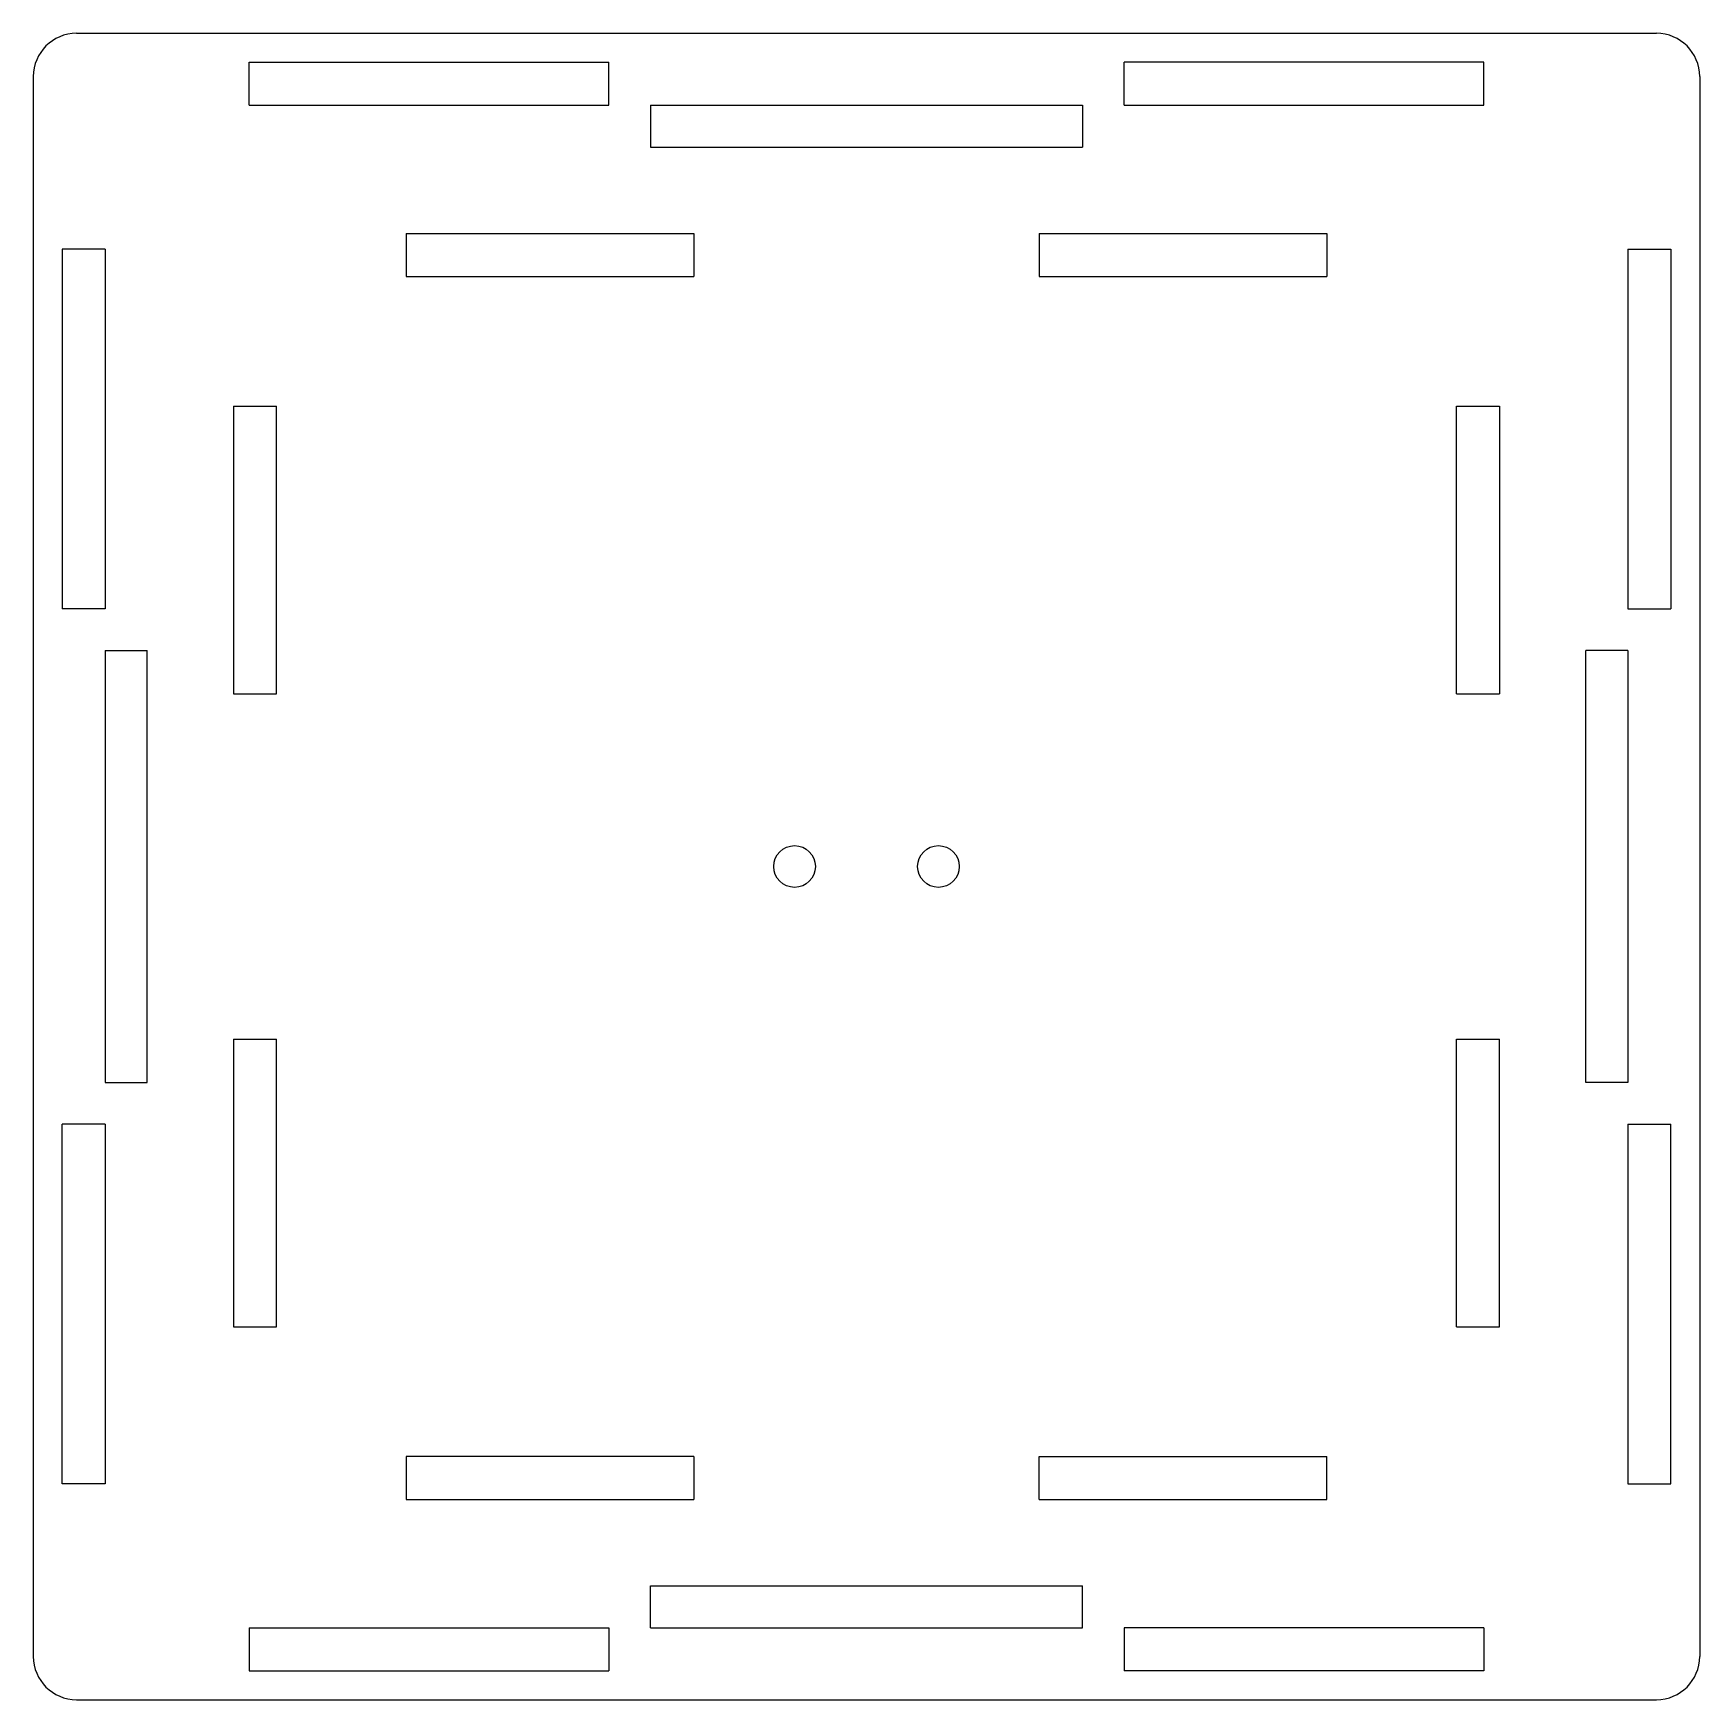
# Model space of a CAD drawing. Header units: millimetres. Extents: x -8 to 108, y -8 to 108.
import ezdxf

# ---------------------------------------------------------------- set-up
doc = ezdxf.new("R2010")
doc.units = ezdxf.units.MM

msp = doc.modelspace()

# ---------------------------------------------------------------- linework, layer by layer
at = {"color": 7, "linetype": 'Continuous', "lineweight": 25}
for p, q in [((-4.9, 107.9), (104.9, 107.9)), ((7.1, 102.9), (7.1, 105.9)), ((7.1, 105.9), (32.1, 105.9)), ((32.1, 102.9), (32.1, 105.9)), ((67.9, 102.9), (67.9, 105.9)), ((92.9, 105.9), (67.9, 105.9)), ((92.9, 102.9), (92.9, 105.9)), ((-7.9, 104.9), (-7.9, -4.9)), ((107.9, 104.9), (107.9, -4.9)), ((7.1, 102.9), (32.1, 102.9)), ((35, 102.9), (65, 102.9)), ((35, 102.9), (35, 100)), ((65, 102.9), (65, 100)), ((67.9, 102.9), (92.9, 102.9)), ((35, 100), (65, 100)), ((18, 94), (38, 94)), ((18, 94), (18, 91)), ((38, 94), (38, 91)), ((62, 94), (82, 94)), ((62, 94), (62, 91)), ((82, 94), (82, 91)), ((-5.9, 92.9), (-5.9, 67.9)), ((-2.9, 92.9), (-5.9, 92.9)), ((-2.9, 92.9), (-2.9, 67.9)), ((102.9, 92.9), (105.9, 92.9)), ((102.9, 92.9), (102.9, 67.9)), ((105.9, 92.9), (105.9, 67.9)), ((18, 91), (38, 91)), ((62, 91), (82, 91)), ((6, 82), (6, 62)), ((6, 82), (9, 82)), ((9, 62), (9, 82)), ((91, 62), (91, 82)), ((91, 82), (94, 82)), ((94, 82), (94, 62)), ((-2.9, 67.9), (-5.9, 67.9)), ((102.9, 67.9), (105.9, 67.9)), ((-2.9, 65), (-2.9, 35)), ((-2.9, 65), (0, 65)), ((0, 35), (0, 65)), ((102.9, 65), (100, 65)), ((100, 35), (100, 65)), ((102.9, 65), (102.9, 35)), ((6, 62), (9, 62)), ((91, 62), (94, 62)), ((6, 38), (6, 18)), ((6, 38), (9, 38)), ((9, 18), (9, 38)), ((91, 18), (91, 38)), ((91, 38), (94, 38)), ((94, 18), (94, 38)), ((-2.9, 35), (0, 35)), ((102.9, 35), (100, 35)), ((-5.9, 7.1), (-5.9, 32.1)), ((-2.9, 32.1), (-5.9, 32.1)), ((-2.9, 32.1), (-2.9, 7.1)), ((102.9, 32.1), (102.9, 7.1)), ((102.9, 32.1), (105.9, 32.1)), ((105.9, 7.1), (105.9, 32.1)), ((6, 18), (9, 18)), ((91, 18), (94, 18)), ((38, 9), (18, 9)), ((18, 9), (18, 6)), ((38, 9), (38, 6)), ((62, 6), (62, 9)), ((62, 9), (82, 9)), ((82, 6), (82, 9)), ((-2.9, 7.1), (-5.9, 7.1)), ((102.9, 7.1), (105.9, 7.1)), ((18, 6), (38, 6)), ((62, 6), (82, 6)), ((35, -2.9), (35, 0)), ((35, 0), (65, 0)), ((65, -2.9), (65, 0)), ((7.1, -2.9), (32.1, -2.9)), ((7.1, -2.9), (7.1, -5.9)), ((32.1, -2.9), (32.1, -5.9)), ((35, -2.9), (65, -2.9)), ((67.9, -2.9), (67.9, -5.9)), ((92.9, -2.9), (67.9, -2.9)), ((92.9, -2.9), (92.9, -5.9)), ((7.1, -5.9), (32.1, -5.9)), ((92.9, -5.9), (67.9, -5.9)), ((-4.9, -7.9), (104.9, -7.9))]:
    msp.add_line(p, q, dxfattribs=at)
for centre in [(45, 50), (55, 50)]:
    msp.add_circle(centre, 1.45, dxfattribs=at)
for centre, start, end in [((-4.9, 104.9), 90, 180), ((104.9, 104.9), 0, 90), ((-4.9, -4.9), 180, 270), ((104.9, -4.9), 270, 0)]:
    msp.add_arc(centre, 3, start, end, dxfattribs=at)

doc.saveas('drawing.dxf')
